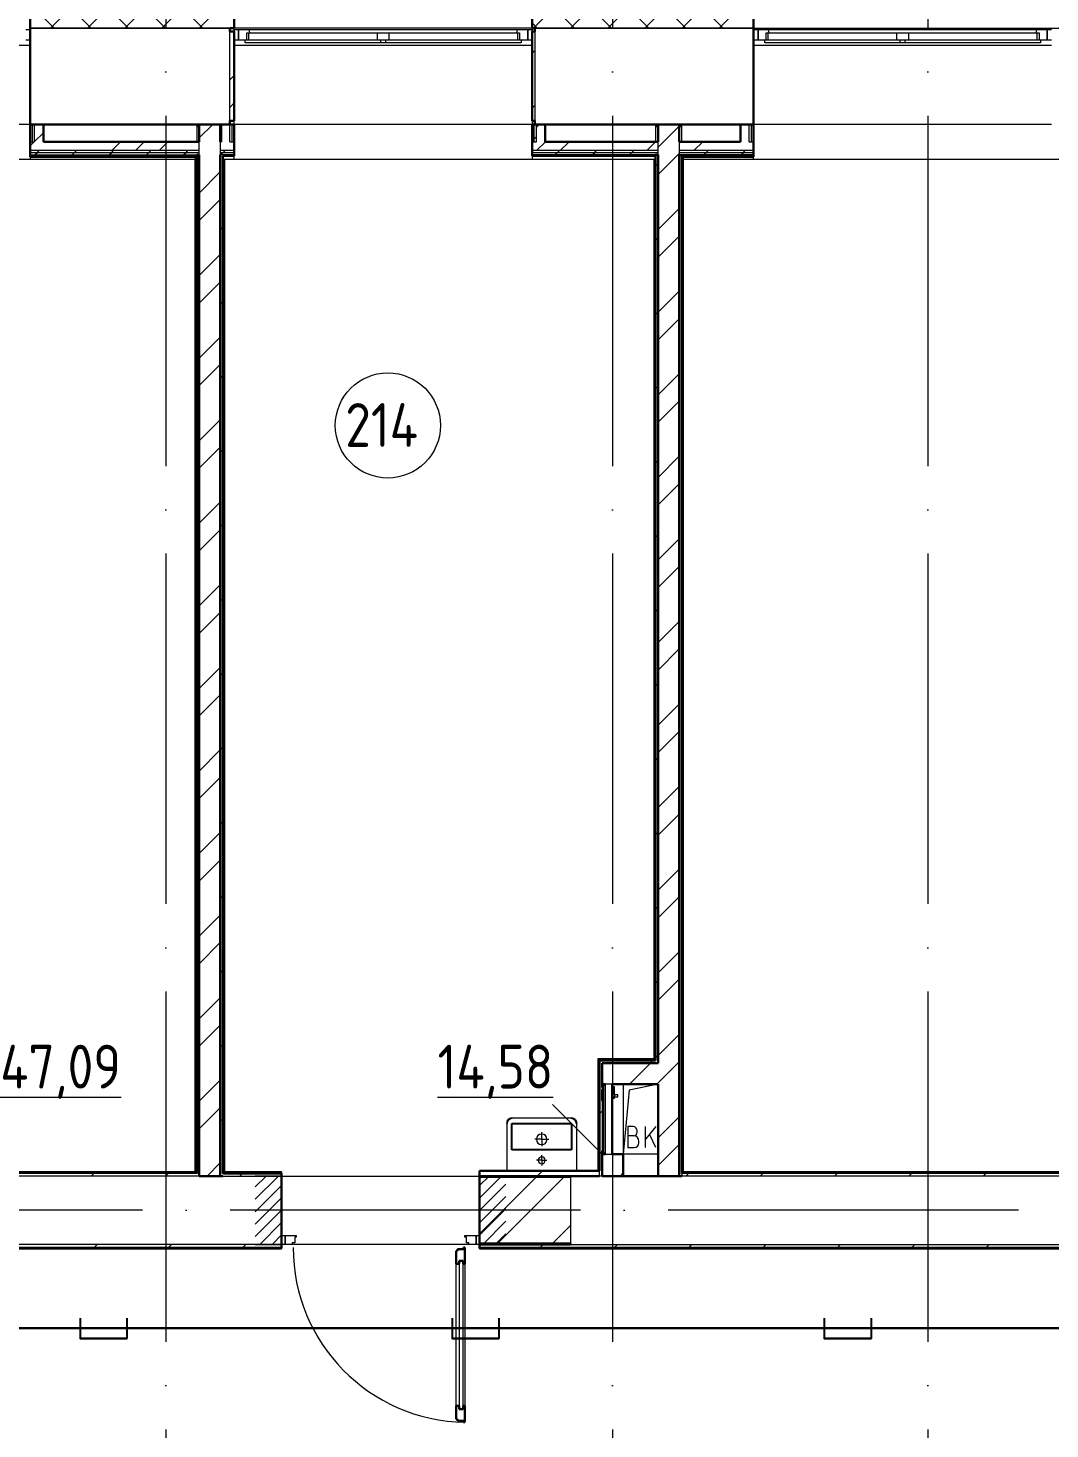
# Model space of a CAD drawing. Header units: millimetres. Extents: x -586848 to 520591, y -385801 to 675781.
# Drawn here: x 131586 to 137420, y 621422 to 629421 of the extents above; entities that cross this region are included whole.
import ezdxf

# ---------------------------------------------------------------- set-up
doc = ezdxf.new("R2010")
doc.units = ezdxf.units.MM
doc.linetypes.add('ADSK_Линия сетки', pattern=[25, 20, -2.5, 0, -2.5])
doc.linetypes.add('ADSK_Штриховая_ш2 п1_5', pattern=[4.5, 3, -1.5])
for name, color, linetype, lineweight in [('_ Окна', 7, 'Continuous', 9), ('RC-Линии_связи-Адресные', 5, 'Continuous', 30), ('Двери', 252, 'Continuous', 9), ('Марки помещений', 252, 'Continuous', 20), ('Оборудование', 8, 'Continuous', 18), ('Ограждение', 252, 'Continuous', 9), ('Окна', 252, 'Continuous', 9), ('Оси', 252, 'Continuous', 9), ('Перекрытие', 252, 'Continuous', 18), ('Стены внутренние', 7, 'Continuous', 18), ('Стены наружные', 7, 'Continuous', 18), ('Стены штриховка', 7, 'Continuous', 9)]:
    doc.layers.add(name, color=color, linetype=linetype, lineweight=lineweight)
doc.layers.add('Двери открывание', color=7, linetype='Continuous', lineweight=9, true_color=0xc0c0c0)
doc.layers.add('Узлы', color=7, linetype='Continuous')
doc.styles.add('GOST Common_2', font='', dxfattribs={"width": 0.9, "height": 250})
doc.styles.get('GOST Common_2').set_extended_font_data('GOST type B')

# ---------------------------------------------------------------- blocks, each defined once
blk = doc.blocks.new('2 этаж')
at = {"layer": 'Двери', "lineweight": 18, "true_color": 0x636466}
h = blk.add_hatch(dxfattribs=at)
h.set_pattern_fill('FP_2', color=251, angle=180, style=0, pattern_type=2)
h.set_pattern_definition([(225, (134526.006, -10039.253), (35.3553, -35.3553), [])])
h.paths.add_polyline_path([(134966, -10234.3), (135116, -10234.3), (135116, -9844.3), (134966, -9844.3), (134966, -10056.3)])
h.paths.add_polyline_path([(133836, -10234.3), (133836, -9844.3), (133686, -9844.3), (133686, -10234.3)])
at = {"color": 251, "lineweight": 18, "true_color": 0x636466}
for p, q in [((135820.4, -9354.7), (135786, -9719.3)), ((135986, -9319.3), (135820.4, -9354.7)), ((135842.8, -9561.5), (135812.8, -9561.5)), ((135812.8, -9561.5), (135812.8, -9681.5)), ((135866.1, -9594.8), (135866.1, -9584.8)), ((135972.8, -9561.5), (135912.8, -9633)), ((135912.8, -9681.5), (135912.8, -9561.5)), ((135846.1, -9614.8), (135812.8, -9614.8)), ((135876.1, -9654.8), (135876.1, -9644.8)), ((135972.8, -9681.5), (135936.8, -9604.3)), ((135986, -9719.3), (135786, -9719.3)), ((135812.8, -9681.5), (135849.5, -9681.5))]:
    blk.add_line(p, q, dxfattribs=at)
for centre, radius, start, end in [((135842.8, -9584.8), 23.3, 0, 90), ((135846.1, -9594.8), 20, 270, 0), ((135846.1, -9644.8), 30, 0, 90), ((135849.5, -9654.8), 26.7, 270, 0)]:
    blk.add_arc(centre, radius, start, end, dxfattribs=at)
at = {"layer": '_ Окна', "color": 251, "true_color": 0x636466}
for p, q in [((132401, -3299.3), (132376, -3299.3)), ((132376, -3357.3), (132401, -3357.3)), ((133591, -3299.3), (133566, -3299.3)), ((133566, -3299.3), (133566, -3309.3)), ((133566, -3357.3), (133591, -3357.3)), ((133591, -3357.3), (133591, -3299.3)), ((135266, -3299.3), (135241, -3299.3)), ((135241, -3299.3), (135241, -3357.3)), ((135241, -3357.3), (135266, -3357.3)), ((135266, -3309.3), (135266, -3299.3)), ((136556, -3299.3), (136531, -3299.3)), ((136531, -3357.3), (136556, -3357.3)), ((136556, -3357.3), (136556, -3299.3)), ((138231, -3299.3), (138206, -3299.3)), ((138206, -3299.3), (138206, -3357.3)), ((138206, -3357.3), (138231, -3357.3))]:
    blk.add_line(p, q, dxfattribs=at)
at = {"layer": '_ Окна', "color": 251, "lineweight": 18, "true_color": 0x636466}
for p, q in [((133650.5, -3299.3), (133591, -3299.3)), ((133591, -3299.3), (133591, -3357.3)), ((133591, -3357.3), (133629, -3357.3)), ((133637, -3357.3), (133637, -3316.3)), ((133637, -3316.3), (133649, -3316.3)), ((133655, -3316.3), (133650.5, -3299.3)), ((135181.6, -3299.3), (135177, -3316.3)), ((135241, -3299.3), (135181.6, -3299.3)), ((135183, -3316.3), (135195, -3316.3)), ((135195, -3316.3), (135195, -3357.3)), ((135203, -3357.3), (135241, -3357.3)), ((135241, -3357.3), (135241, -3299.3)), ((136615.5, -3299.3), (136556, -3299.3)), ((136556, -3299.3), (136556, -3357.3)), ((136556, -3357.3), (136594, -3357.3)), ((136602, -3357.3), (136602, -3316.3)), ((136602, -3316.3), (136614, -3316.3)), ((136620, -3316.3), (136615.5, -3299.3)), ((138146.6, -3299.3), (138142, -3316.3)), ((138206, -3299.3), (138146.6, -3299.3)), ((138148, -3316.3), (138160, -3316.3)), ((138160, -3316.3), (138160, -3357.3)), ((138168, -3357.3), (138206, -3357.3)), ((138206, -3357.3), (138206, -3299.3))]:
    blk.add_line(p, q, dxfattribs=at)
at = {"layer": 'Двери', "color": 251, "linetype": 'ADSK_Штриховая_ш2 п1_5', "true_color": 0x636466}
for p, q in [((133836, -9844.3), (133686, -9844.3)), ((133836, -10234.3), (133836, -9844.3)), ((135116, -9844.3), (134966, -9844.3)), ((134966, -9844.3), (134966, -10234.3)), ((133686, -10234.3), (133836, -10234.3)), ((134966, -10234.3), (135116, -10234.3))]:
    blk.add_line(p, q, dxfattribs=at)
at = {"layer": 'Двери', "color": 251, "true_color": 0x636466}
for p, q in [((133836, -10184.3), (133856, -10184.3)), ((133836, -10234.3), (133836, -10184.3)), ((133856, -10234.3), (133836, -10234.3)), ((133856, -10184.3), (133856, -10234.3)), ((133856, -10184.3), (133920, -10184.3)), ((133856, -10234.3), (133856, -10184.3)), ((133897, -10234.3), (133856, -10234.3)), ((133897, -10226.3), (133897, -10234.3)), ((133911, -10226.3), (133897, -10226.3)), ((133911, -10192.3), (133911, -10226.3)), ((133920, -10192.3), (133911, -10192.3)), ((133920, -10184.3), (133920, -10192.3)), ((134882, -10184.3), (134946, -10184.3)), ((134882, -10192.3), (134882, -10184.3)), ((134891, -10192.3), (134882, -10192.3)), ((134891, -10226.3), (134891, -10192.3)), ((134905, -10226.3), (134891, -10226.3)), ((134905, -10234.3), (134905, -10226.3)), ((134946, -10234.3), (134905, -10234.3)), ((134946, -10184.3), (134966, -10184.3)), ((134946, -10234.3), (134946, -10184.3)), ((134946, -10184.3), (134946, -10234.3)), ((134966, -10234.3), (134946, -10234.3)), ((134966, -10184.3), (134966, -10234.3)), ((134832, -11156.3), (134832, -10346.3)), ((134849, -10328.3), (134849, -11174.3)), ((134873, -10328.3), (134849, -10328.3)), ((134873, -11174.3), (134873, -10328.3)), ((134882, -10346.3), (134882, -11156.3)), ((134849, -11174.3), (134873, -11174.3))]:
    blk.add_line(p, q, dxfattribs=at)
at = {"layer": 'Двери', "color": 251, "lineweight": 30, "true_color": 0x636466}
for p, q in [((134832, -10270.3), (134840, -10270.3)), ((134832, -10346.3), (134832, -10270.3)), ((134840, -10270.3), (134840, -10261.3)), ((134840, -10261.3), (134874, -10261.3)), ((134874, -10252.3), (134882, -10252.3)), ((134874, -10261.3), (134874, -10252.3)), ((134882, -10252.3), (134882, -10346.3)), ((134832, -10346.3), (134849, -10346.3)), ((134849, -10346.3), (134849, -10328.3)), ((134849, -10328.3), (134873, -10328.3)), ((134873, -10328.3), (134873, -10346.3)), ((134873, -10346.3), (134882, -10346.3)), ((134832, -11232.3), (134832, -11156.3)), ((134832, -11156.3), (134849, -11156.3)), ((134849, -11156.3), (134849, -11174.3)), ((134849, -11174.3), (134873, -11174.3)), ((134873, -11156.3), (134882, -11156.3)), ((134873, -11174.3), (134873, -11156.3)), ((134882, -11156.3), (134882, -11250.3)), ((134840, -11232.3), (134832, -11232.3)), ((134840, -11241.3), (134840, -11232.3)), ((134874, -11241.3), (134840, -11241.3)), ((134874, -11250.3), (134874, -11241.3)), ((134882, -11250.3), (134874, -11250.3))]:
    blk.add_line(p, q, dxfattribs=at)
at = {"layer": 'Двери открывание', "color": 251, "true_color": 0x636466}
blk.add_arc((134900, -10252.3), 998, 180, 268.96655, dxfattribs=at)
at = {"layer": 'Марки помещений', "color": 251, "true_color": 0x636466}
blk.add_circle((134442.7, -5558.6), 300, dxfattribs=at)
at = {"layer": 'Оборудование', "color": 251, "true_color": 0x636466}
for p, q in [((135666, -9347.3), (135664, -9347.3)), ((135664, -9347.3), (135664, -9351.3)), ((135664, -9411.8), (135664, -9351.3)), ((135671.5, -9338.3), (135666, -9338.3)), ((135666, -9338.3), (135666, -9700.3)), ((135673, -9327.2), (135673, -9711.3)), ((135683.7, -9326.3), (135674, -9326.3)), ((135683.7, -9320.2), (135683.7, -9718.3)), ((135721, -9319.3), (135684.6, -9319.3)), ((135721, -9719.3), (135721, -9319.3)), ((135736.4, -9335.1), (135731.4, -9335.1)), ((135731.4, -9335.1), (135731.4, -9380.9)), ((135736.4, -9380.9), (135736.4, -9335.1)), ((135666, -9719.3), (135383.2, -9436.4)), ((135664, -9411.8), (135664, -9415.8)), ((135664, -9415.8), (135666, -9415.8)), ((135736.9, -9376.1), (135721, -9376.1)), ((135721, -9395.4), (135736.9, -9395.4)), ((135731.4, -9390.6), (135731.4, -9398.8)), ((135731.4, -9398.8), (135736.4, -9398.8)), ((135736.4, -9398.8), (135736.4, -9390.6)), ((135736.9, -9395.4), (135736.9, -9376.1)), ((135738.9, -9379.6), (135736.9, -9377.7)), ((135736.9, -9393.8), (135738.9, -9391.9)), ((135756.3, -9379.6), (135738.9, -9379.6)), ((135738.9, -9391.9), (135738.9, -9379.6)), ((135738.9, -9391.9), (135756.3, -9391.9)), ((135756.3, -9391.9), (135756.3, -9379.6)), ((135666, -9700.3), (135671.5, -9700.3)), ((135674, -9712.3), (135683.7, -9712.3)), ((135684.6, -9719.3), (135721, -9719.3))]:
    blk.add_line(p, q, dxfattribs=at)
for points, knots in [([(135673, -9336.7), (135673, -9336.9), (135673, -9337.1), (135672.9, -9337.3), (135672.8, -9337.5), (135672.7, -9337.7), (135672.6, -9337.8), (135672.4, -9337.9), (135672.2, -9338.1), (135672.1, -9338.1), (135671.8, -9338.2), (135671.6, -9338.3), (135671.5, -9338.3)], [0, 0, 0, 0, 0.166667, 0.25, 0.333333, 0.416667, 0.5, 0.583333, 0.666667, 0.75, 0.833333, 1, 1, 1, 1]), ([(135674, -9326.3), (135673.9, -9326.3), (135673.7, -9326.3), (135673.5, -9326.4), (135673.3, -9326.5), (135673.2, -9326.6), (135673.1, -9326.7), (135673.1, -9326.8), (135673, -9327), (135673, -9327.1), (135673, -9327.2)], [0, 0, 0, 0, 0.166667, 0.333333, 0.458333, 0.583333, 0.666667, 0.75, 0.833333, 1, 1, 1, 1]), ([(135684.6, -9319.3), (135684.5, -9319.3), (135684.4, -9319.3), (135684.2, -9319.4), (135684, -9319.5), (135683.9, -9319.6), (135683.8, -9319.8), (135683.7, -9319.9), (135683.7, -9320.1), (135683.7, -9320.2)], [0, 0, 0, 0, 0.166667, 0.333333, 0.458333, 0.583333, 0.708333, 0.833333, 1, 1, 1, 1]), ([(135671.5, -9700.3), (135671.6, -9700.3), (135671.8, -9700.3), (135672.1, -9700.4), (135672.2, -9700.5), (135672.4, -9700.6), (135672.6, -9700.7), (135672.7, -9700.9), (135672.8, -9701), (135672.9, -9701.2), (135673, -9701.5), (135673, -9701.7), (135673, -9701.8)], [-1, -1, -1, -1, -0.833333, -0.75, -0.666667, -0.583333, -0.5, -0.416667, -0.333333, -0.25, -0.166667, 0, 0, 0, 0]), ([(135673, -9711.3), (135673, -9711.4), (135673, -9711.5), (135673.1, -9711.7), (135673.1, -9711.8), (135673.2, -9711.9), (135673.3, -9712), (135673.5, -9712.1), (135673.7, -9712.2), (135673.9, -9712.3), (135674, -9712.3)], [-1, -1, -1, -1, -0.833333, -0.75, -0.666667, -0.583333, -0.458333, -0.333333, -0.166667, 0, 0, 0, 0]), ([(135683.7, -9718.3), (135683.7, -9718.4), (135683.7, -9718.5), (135683.8, -9718.7), (135683.9, -9718.9), (135684, -9719), (135684.2, -9719.1), (135684.4, -9719.2), (135684.5, -9719.3), (135684.6, -9719.3)], [-1, -1, -1, -1, -0.833333, -0.75, -0.583333, -0.458333, -0.333333, -0.166667, 0, 0, 0, 0])]:
    blk.add_open_spline(points, degree=3, knots=knots, dxfattribs=at)
at = {"layer": 'Ограждение', "color": 251, "true_color": 0x636466}
for p, q in [((132401, -3389.3), (130701, -3389.3)), ((135266, -3389.3), (133566, -3389.3)), ((138231, -3389.3), (136531, -3389.3)), ((132401, -3839.3), (130701, -3839.3)), ((133351.3, -3839.3), (133351.3, -3939.3)), ((133566, -3839.3), (133566, -3819.3)), ((135266, -3839.3), (133566, -3839.3)), ((135266, -3819.3), (135266, -3839.3)), ((135971, -3839.3), (135971, -3939.3)), ((136121, -3939.3), (136121, -3839.3)), ((138231, -3839.3), (136531, -3839.3)), ((133346.3, -4039.3), (125501, -4039.3)), ((132401, -4039.3), (130701, -4039.3)), ((132401, -4024.3), (132401, -4039.3)), ((133341.3, -4039.3), (133341.3, -9819.3)), ((135971, -4039.3), (133501.3, -4039.3)), ((133511.3, -9819.3), (133511.3, -4039.3)), ((133566, -4039.3), (133566, -4019.3)), ((135266, -4039.3), (133566, -4039.3)), ((135266, -4019.3), (135266, -4039.3)), ((135961, -4039.3), (135961, -9174.3)), ((143461, -4039.3), (136126, -4039.3)), ((136131, -9819.3), (136131, -4039.3)), ((136531, -4039.3), (136531, -4024.3)), ((138231, -4039.3), (136531, -4039.3)), ((135961, -9174.3), (135641, -9174.3)), ((135641, -9174.3), (135651, -9184.3)), ((135641, -9174.3), (135641, -9814.3)), ((135961, -9174.3), (135971, -9184.3)), ((133341.3, -9819.3), (127581, -9819.3)), ((133341.3, -9819.3), (133346.3, -9824.3)), ((133501.3, -9829.3), (133511.3, -9819.3)), ((133836, -9819.3), (133511.3, -9819.3)), ((133836, -9819.3), (133836, -9829.3)), ((136126, -9824.3), (136131, -9819.3)), ((141671, -9819.3), (136131, -9819.3)), ((127591, -10259.3), (133836, -10259.3)), ((133836, -10254.3), (133836, -10259.3)), ((134966, -10259.3), (134966, -10254.3)), ((134966, -10259.3), (139971, -10259.3))]:
    blk.add_line(p, q, dxfattribs=at)
at = {"layer": 'Окна', "color": 251, "true_color": 0x636466}
for p, q in [((133629, -3357.3), (134401, -3357.3)), ((133629, -3374.3), (133629, -3357.3)), ((133649, -3316.3), (134381, -3316.3)), ((133649, -3357.3), (133649, -3316.3)), ((135181.6, -3299.3), (133650.5, -3299.3)), ((134381, -3316.3), (134451, -3316.3)), ((134381, -3316.3), (134381, -3357.3)), ((134401, -3357.3), (134431, -3357.3)), ((134401, -3357.3), (134401, -3374.3)), ((134431, -3357.3), (135203, -3357.3)), ((134431, -3374.3), (134431, -3357.3)), ((134451, -3316.3), (135183, -3316.3)), ((134451, -3357.3), (134451, -3316.3)), ((135183, -3316.3), (135183, -3357.3)), ((135203, -3357.3), (135203, -3374.3)), ((136594, -3357.3), (137366, -3357.3)), ((136594, -3374.3), (136594, -3357.3)), ((136614, -3316.3), (137346, -3316.3)), ((136614, -3357.3), (136614, -3316.3)), ((138146.6, -3299.3), (136615.5, -3299.3)), ((137346, -3316.3), (137416, -3316.3)), ((137346, -3316.3), (137346, -3357.3)), ((137366, -3357.3), (137396, -3357.3)), ((137366, -3357.3), (137366, -3374.3)), ((137396, -3357.3), (138168, -3357.3)), ((137396, -3374.3), (137396, -3357.3)), ((137416, -3316.3), (138148, -3316.3)), ((137416, -3357.3), (137416, -3316.3)), ((138148, -3316.3), (138148, -3357.3)), ((138168, -3357.3), (138168, -3374.3)), ((134401, -3374.3), (133629, -3374.3)), ((134431, -3374.3), (134401, -3374.3)), ((135203, -3374.3), (134431, -3374.3)), ((137366, -3374.3), (136594, -3374.3)), ((137396, -3374.3), (137366, -3374.3)), ((138168, -3374.3), (137396, -3374.3))]:
    blk.add_line(p, q, dxfattribs=at)
at = {"layer": 'Оси', "color": 251, "linetype": 'ADSK_Линия сетки', "ltscale": 100, "true_color": 0x636466}
for p, q in [((133176, 33711.4), (133176, -32265.4)), ((135726, 33711.4), (135726, -32265.4)), ((137526, 33711.4), (137526, -32265.4)), ((170543.3, -3839.3), (93565.9, -3839.3)), ((170543.3, -10039.3), (93565.9, -10039.3))]:
    blk.add_line(p, q, dxfattribs=at)
at = {"layer": 'Перекрытие', "color": 251, "ltscale": 100, "true_color": 0x636466}
for p, q in [((135986, -9719.3), (135786, -9719.3)), ((134966, -9849.3), (134966, -9844.3))]:
    blk.add_line(p, q, dxfattribs=at)
at = {"layer": 'Стены внутренние', "color": 251, "lineweight": 30, "true_color": 0x636466}
for p, q in [((132401, -3137.3), (132401, -3289.3)), ((133566, -3289.3), (133566, -3137.3)), ((135266, -3137.3), (135266, -3289.3)), ((136531, -3289.3), (136531, -3137.3)), ((132401, -3289.3), (132401, -3839.3)), ((133541, -3309.3), (133541, -3289.3)), ((133541, -3289.3), (133566, -3289.3)), ((135266, -3289.3), (135281, -3289.3)), ((135281, -3289.3), (135281, -3309.3)), ((136531, -3839.3), (136531, -3289.3)), ((132476, -3839.3), (133491, -3839.3)), ((133541, -3839.3), (133541, -3819.3)), ((135281, -3819.3), (135281, -3839.3)), ((135341, -3839.3), (135986, -3839.3)), ((136106, -3839.3), (136456, -3839.3)), ((133836, -10234.3), (133836, -9844.3)), ((135486, -9844.3), (135486, -9849.3)), ((135986, -9844.3), (135786, -9844.3)), ((135486, -10229.3), (135486, -10234.3))]:
    blk.add_line(p, q, dxfattribs=at)
at = {"layer": 'Стены внутренние', "color": 251, "linetype": 'Continuous', "lineweight": 9, "true_color": 0x636466}
for p, q in [((132537.8, -3289.3), (132403, -3154.5)), ((132516.4, -3289.3), (132666.4, -3139.3)), ((132749.9, -3289.3), (132599.9, -3139.3)), ((132728.5, -3289.3), (132878.5, -3139.3)), ((132962, -3289.3), (132812, -3139.3)), ((132940.6, -3289.3), (133090.6, -3139.3)), ((133174.1, -3289.3), (133024.1, -3139.3)), ((133152.8, -3289.3), (133302.8, -3139.3)), ((133386.3, -3289.3), (133236.3, -3139.3)), ((133364.9, -3289.3), (133514.9, -3139.3)), ((135274.1, -3289.3), (135424.1, -3139.3)), ((135507.6, -3289.3), (135357.6, -3139.3)), ((135486.2, -3289.3), (135636.2, -3139.3)), ((135719.7, -3289.3), (135569.7, -3139.3)), ((135698.3, -3289.3), (135848.3, -3139.3)), ((135931.9, -3289.3), (135781.9, -3139.3)), ((135910.5, -3289.3), (136060.5, -3139.3)), ((136144, -3289.3), (135994, -3139.3)), ((136122.6, -3289.3), (136272.6, -3139.3)), ((136356.1, -3289.3), (136206.1, -3139.3)), ((136334.7, -3289.3), (136484.7, -3139.3)), ((135295.5, -3289.3), (135266, -3259.8))]:
    blk.add_line(p, q, dxfattribs=at)
at = {"layer": 'Стены внутренние', "color": 251, "true_color": 0x636466}
for p, q in [((133541, -3289.3), (132401, -3289.3)), ((132401, -3289.3), (133541, -3289.3)), ((133541, -3819.3), (133541, -3309.3)), ((135266, -3289.3), (133566, -3289.3)), ((133566, -3299.3), (133566, -3289.3)), ((135266, -3289.3), (135266, -3299.3)), ((136531, -3289.3), (135281, -3289.3)), ((135281, -3289.3), (143741, -3289.3)), ((135281, -3309.3), (135281, -3819.3)), ((133366.3, -9844.3), (130071, -9844.3)), ((133501.3, -9844.3), (134966, -9844.3)), ((135486, -9849.3), (135486, -10229.3)), ((135666, -9844.3), (135651, -9844.3)), ((143481, -9844.3), (136121, -9844.3)), ((134905, -10234.3), (133897, -10234.3)), ((135402.1, -10234.3), (134966, -10234.3)), ((135486, -10234.3), (139961, -10234.3))]:
    blk.add_line(p, q, dxfattribs=at)
at = {"layer": 'Стены наружные', "color": 251, "lineweight": 30, "true_color": 0x636466}
for p, q in [((133566, -3309.3), (133541, -3309.3)), ((133566, -3819.3), (133566, -3309.3)), ((135281, -3309.3), (135266, -3309.3)), ((135266, -3309.3), (135266, -3819.3)), ((132401, -3839.3), (132401, -4024.3)), ((132476, -3839.3), (132401, -3839.3)), ((132476, -3939.3), (132476, -3839.3)), ((133366.3, -3839.3), (133366.3, -3939.3)), ((133486.3, -3939.3), (133486.3, -3839.3)), ((133491, -3839.3), (133491, -3939.3)), ((133566, -3839.3), (133491, -3839.3)), ((133541, -3819.3), (133566, -3819.3)), ((133566, -4019.3), (133566, -3839.3)), ((135266, -3819.3), (135281, -3819.3)), ((135266, -3839.3), (135266, -4019.3)), ((135341, -3839.3), (135266, -3839.3)), ((135341, -3939.3), (135341, -3839.3)), ((135986, -3839.3), (135986, -3939.3)), ((136106, -3839.3), (135986, -3839.3)), ((136106, -3939.3), (136106, -3839.3)), ((136456, -3839.3), (136456, -3939.3)), ((136531, -3839.3), (136456, -3839.3)), ((136531, -4024.3), (136531, -3839.3)), ((133366.3, -3939.3), (132476, -3939.3)), ((133491, -3939.3), (133486.3, -3939.3)), ((135986, -3939.3), (135341, -3939.3)), ((136456, -3939.3), (136106, -3939.3)), ((132401, -4024.3), (133346.3, -4024.3)), ((133346.3, -4024.3), (133346.3, -9824.3)), ((133366.3, -4014.3), (133351.3, -4014.3)), ((133351.3, -4019.3), (133351.3, -9829.3)), ((133366.3, -4014.3), (133366.3, -9844.3)), ((133486.3, -9844.3), (133486.3, -4014.3)), ((133501.3, -4019.3), (133566, -4019.3)), ((133501.3, -9829.3), (133501.3, -4019.3)), ((135266, -4019.3), (135971, -4019.3)), ((135986, -4014.3), (135971, -4014.3)), ((135971, -4019.3), (135971, -9184.3)), ((135986, -4014.3), (135986, -9199.3)), ((136106, -4014.3), (136106, -9844.3)), ((136121, -4019.3), (136126, -4019.3)), ((136121, -9829.3), (136121, -4019.3)), ((136126, -9824.3), (136126, -4024.3)), ((136126, -4024.3), (136531, -4024.3)), ((135651, -9184.3), (135651, -9814.3)), ((135971, -9184.3), (135651, -9184.3)), ((135986, -9199.3), (135666, -9199.3)), ((135666, -9338.3), (135666, -9199.3)), ((135666, -9319.3), (135684.4, -9319.3)), ((135721, -9319.3), (135986, -9319.3)), ((135986, -9319.3), (135986, -9844.3)), ((135666, -9844.3), (135666, -9700.3)), ((135684.4, -9719.3), (135666, -9719.3)), ((135786, -9719.3), (135721, -9719.3)), ((135786, -9844.3), (135786, -9719.3)), ((133346.3, -9824.3), (127581, -9824.3)), ((133836, -9829.3), (133501.3, -9829.3)), ((133836, -9844.3), (133836, -9829.3)), ((135651, -9814.3), (134966, -9814.3)), ((134966, -9814.3), (134966, -9844.3)), ((141671, -9824.3), (136126, -9824.3)), ((133366.3, -9844.3), (133501.3, -9844.3)), ((134966, -9844.3), (135651, -9844.3)), ((135486, -9849.3), (134966, -9849.3)), ((134966, -9849.3), (134966, -10229.3)), ((135666, -9844.3), (135786, -9844.3)), ((135986, -9844.3), (136121, -9844.3)), ((133836, -10254.3), (133836, -10234.3)), ((134966, -10229.3), (135486, -10229.3)), ((135486, -10234.3), (134966, -10234.3)), ((134966, -10234.3), (134966, -10254.3)), ((127581, -10254.3), (133836, -10254.3)), ((134966, -10254.3), (139946, -10254.3))]:
    blk.add_line(p, q, dxfattribs=at)
at = {"layer": 'Стены наружные', "color": 251, "linetype": 'Continuous', "lineweight": 9, "true_color": 0x636466}
for p, q in [((135266, -3431.7), (135281, -3416.7)), ((133541, -3585.1), (133566, -3560.1)), ((133541, -3742.3), (133566, -3717.3)), ((135266, -3746), (135281, -3731)), ((133366.3, -3917), (133444, -3839.3)), ((135291, -3855.5), (135307.2, -3839.3)), ((132426, -3937), (132476, -3887)), ((135278.5, -3921.2), (135291, -3908.7)), ((135986, -3968.9), (136106, -3848.9)), ((132401, -3962), (132423.8, -3939.3)), ((132440.3, -4001.8), (132452.8, -3989.3)), ((132652.4, -4001.8), (132664.9, -3989.3)), ((132864.5, -4001.8), (132877, -3989.3)), ((132867.2, -3989.3), (132917.2, -3939.3)), ((133002.2, -3989.3), (133052.2, -3939.3)), ((133076.7, -4001.8), (133089.2, -3989.3)), ((133137.1, -3989.3), (133187.1, -3939.3)), ((133288.8, -4001.8), (133301.3, -3989.3)), ((133500.9, -4001.8), (133513.4, -3989.3)), ((133563.4, -3939.3), (133566, -3936.7)), ((135266, -3933.7), (135278.5, -3921.2)), ((135292.1, -3989.3), (135342.1, -3939.3)), ((135410.1, -4001.8), (135422.6, -3989.3)), ((135427.1, -3989.3), (135477.1, -3939.3)), ((135622.2, -4001.8), (135634.7, -3989.3)), ((135834.4, -4001.8), (135846.9, -3989.3)), ((135920.5, -3989.3), (135970.5, -3939.3)), ((136190.4, -3989.3), (136240.4, -3939.3)), ((136258.6, -4001.8), (136271.1, -3989.3)), ((136470.8, -4001.8), (136483.3, -3989.3)), ((132417.8, -4024.3), (132422.8, -4019.3)), ((132427.8, -4014.3), (132440.3, -4001.8)), ((132488.5, -4024.3), (132493.5, -4019.3)), ((132559.2, -4024.3), (132564.2, -4019.3)), ((132629.9, -4024.3), (132634.9, -4019.3)), ((132634.9, -4019.3), (132639.9, -4014.3)), ((132639.9, -4014.3), (132652.4, -4001.8)), ((132700.6, -4024.3), (132705.6, -4019.3)), ((132771.3, -4024.3), (132776.3, -4019.3)), ((132842, -4024.3), (132847, -4019.3)), ((132852, -4014.3), (132864.5, -4001.8)), ((132912.7, -4024.3), (132917.7, -4019.3)), ((132983.4, -4024.3), (132988.4, -4019.3)), ((133054.2, -4024.3), (133059.2, -4019.3)), ((133059.2, -4019.3), (133064.2, -4014.3)), ((133064.2, -4014.3), (133076.7, -4001.8)), ((133124.9, -4024.3), (133129.9, -4019.3)), ((133195.6, -4024.3), (133200.6, -4019.3)), ((133266.3, -4024.3), (133271.3, -4019.3)), ((133276.3, -4014.3), (133288.8, -4001.8)), ((133337, -4024.3), (133342, -4019.3)), ((133486.3, -4016.3), (133488.4, -4014.3)), ((133488.4, -4014.3), (133500.9, -4001.8)), ((135397.6, -4014.3), (135410.1, -4001.8)), ((135604.7, -4019.3), (135609.7, -4014.3)), ((135609.7, -4014.3), (135622.2, -4001.8)), ((135821.9, -4014.3), (135834.4, -4001.8)), ((135971, -4077.3), (135986, -4062.3)), ((135986, -4126.1), (136106, -4006.1)), ((136121, -4068.7), (136126, -4063.7)), ((136165.4, -4024.3), (136170.4, -4019.3)), ((136236.1, -4024.3), (136241.1, -4019.3)), ((136246.1, -4014.3), (136258.6, -4001.8)), ((136306.8, -4024.3), (136311.8, -4019.3)), ((136377.6, -4024.3), (136382.6, -4019.3)), ((136448.3, -4024.3), (136453.3, -4019.3)), ((136453.3, -4019.3), (136458.3, -4014.3)), ((136458.3, -4014.3), (136470.8, -4001.8)), ((136519, -4024.3), (136524, -4019.3)), ((133346.3, -4085.6), (133351.3, -4080.6)), ((133346.3, -4156.3), (133351.3, -4151.3)), ((133351.3, -4151.3), (133366.3, -4136.3)), ((133366.3, -4231.3), (133486.3, -4111.3)), ((136121, -4139.4), (136126, -4134.4)), ((133346.3, -4227), (133351.3, -4222)), ((136121, -4210.1), (136126, -4205.1)), ((133346.3, -4297.8), (133351.3, -4292.8)), ((133366.3, -4388.4), (133486.3, -4268.4)), ((136121, -4280.8), (136126, -4275.8)), ((133346.3, -4368.5), (133351.3, -4363.5)), ((135986, -4440.4), (136106, -4320.4)), ((136121, -4351.5), (136126, -4346.5)), ((133346.3, -4439.2), (133351.3, -4434.2)), ((133486.3, -4440.6), (133501.3, -4425.6)), ((135986, -4597.5), (136106, -4477.5)), ((136121, -4422.2), (136126, -4417.2)), ((133346.3, -4509.9), (133351.3, -4504.9)), ((135971, -4501.5), (135986, -4486.5)), ((136121, -4492.9), (136126, -4487.9)), ((136121, -4563.6), (136126, -4558.6)), ((133346.3, -4580.6), (133351.3, -4575.6)), ((133351.3, -4575.6), (133366.3, -4560.6)), ((133366.3, -4702.7), (133486.3, -4582.7)), ((136121, -4634.4), (136126, -4629.4)), ((133346.3, -4651.3), (133351.3, -4646.3)), ((133346.3, -4722), (133351.3, -4717)), ((136121, -4705.1), (136126, -4700.1)), ((133346.3, -4792.7), (133351.3, -4787.7)), ((133366.3, -4859.9), (133486.3, -4739.9)), ((135986, -4911.8), (136106, -4791.8)), ((136121, -4775.8), (136126, -4770.8)), ((133346.3, -4863.4), (133351.3, -4858.4)), ((133486.3, -4864.9), (133501.3, -4849.9)), ((136121, -4846.5), (136126, -4841.5)), ((133346.3, -4934.2), (133351.3, -4929.2)), ((135971, -4925.8), (135986, -4910.8)), ((135986, -5069), (136106, -4949)), ((136121, -4917.2), (136126, -4912.2)), ((133346.3, -5004.9), (133351.3, -4999.9)), ((133351.3, -4999.9), (133366.3, -4984.9)), ((136121, -4987.9), (136126, -4982.9)), ((133346.3, -5075.6), (133351.3, -5070.6)), ((133366.3, -5174.2), (133486.3, -5054.2)), ((136121, -5058.6), (136126, -5053.6)), ((133346.3, -5146.3), (133351.3, -5141.3)), ((136121, -5129.3), (136126, -5124.3)), ((136121, -5200), (136126, -5195)), ((133346.3, -5217), (133351.3, -5212)), ((133366.3, -5331.3), (133486.3, -5211.3)), ((133486.3, -5289.1), (133501.3, -5274.1)), ((135986, -5383.3), (136106, -5263.3)), ((136121, -5270.8), (136126, -5265.8)), ((133346.3, -5287.7), (133351.3, -5282.7)), ((133346.3, -5358.4), (133351.3, -5353.4)), ((135971, -5350), (135986, -5335)), ((136121, -5341.5), (136126, -5336.5)), ((133346.3, -5429.1), (133351.3, -5424.1)), ((133351.3, -5424.1), (133366.3, -5409.1)), ((135986, -5540.5), (136106, -5420.5)), ((136121, -5412.2), (136126, -5407.2)), ((133346.3, -5499.8), (133351.3, -5494.8)), ((136121, -5482.9), (136126, -5477.9)), ((133346.3, -5570.5), (133351.3, -5565.5)), ((133366.3, -5645.7), (133486.3, -5525.7)), ((136121, -5553.6), (136126, -5548.6)), ((133346.3, -5641.3), (133351.3, -5636.3)), ((136121, -5624.3), (136126, -5619.3)), ((133346.3, -5712), (133351.3, -5707)), ((133366.3, -5802.8), (133486.3, -5682.8)), ((133486.3, -5713.4), (133501.3, -5698.4)), ((135986, -5854.8), (136106, -5734.8)), ((136121, -5695), (136126, -5690)), ((133346.3, -5782.7), (133351.3, -5777.7)), ((133351.3, -5848.4), (133366.3, -5833.4)), ((135971, -5774.3), (135986, -5759.3)), ((136121, -5765.7), (136126, -5760.7)), ((136121, -5836.4), (136126, -5831.4)), ((133346.3, -5853.4), (133351.3, -5848.4)), ((133346.3, -5924.1), (133351.3, -5919.1)), ((135986, -6011.9), (136106, -5891.9)), ((136121, -5907.2), (136126, -5902.2)), ((133346.3, -5994.8), (133351.3, -5989.8)), ((133366.3, -6117.1), (133486.3, -5997.1)), ((136121, -5977.9), (136126, -5972.9)), ((133346.3, -6065.5), (133351.3, -6060.5)), ((136121, -6048.6), (136126, -6043.6)), ((133346.3, -6136.2), (133351.3, -6131.2)), ((133366.3, -6274.3), (133486.3, -6154.3)), ((133486.3, -6137.7), (133501.3, -6122.7)), ((136121, -6119.3), (136126, -6114.3)), ((133346.3, -6206.9), (133351.3, -6201.9)), ((135971, -6198.6), (135986, -6183.6)), ((135986, -6326.2), (136106, -6206.2)), ((136121, -6190), (136126, -6185)), ((133346.3, -6277.7), (133351.3, -6272.7)), ((133351.3, -6272.7), (133366.3, -6257.7)), ((136121, -6260.7), (136126, -6255.7)), ((133346.3, -6348.4), (133351.3, -6343.4)), ((135986, -6483.4), (136106, -6363.4)), ((136121, -6331.4), (136126, -6326.4)), ((136121, -6402.1), (136126, -6397.1)), ((133346.3, -6419.1), (133351.3, -6414.1)), ((133366.3, -6588.6), (133486.3, -6468.6)), ((136121, -6472.8), (136126, -6467.8)), ((133346.3, -6489.8), (133351.3, -6484.8)), ((133346.3, -6560.5), (133351.3, -6555.5)), ((133486.3, -6561.9), (133501.3, -6546.9)), ((136121, -6543.5), (136126, -6538.5)), ((133346.3, -6631.2), (133351.3, -6626.2)), ((133366.3, -6745.7), (133486.3, -6625.7)), ((135971, -6622.8), (135986, -6607.8)), ((136121, -6614.3), (136126, -6609.3)), ((133346.3, -6701.9), (133351.3, -6696.9)), ((133351.3, -6696.9), (133366.3, -6681.9)), ((135986, -6797.7), (136106, -6677.7)), ((136121, -6685), (136126, -6680)), ((133346.3, -6772.6), (133351.3, -6767.6)), ((136121, -6755.7), (136126, -6750.7)), ((133346.3, -6843.3), (133351.3, -6838.3)), ((135986, -6954.8), (136106, -6834.8)), ((136121, -6826.4), (136126, -6821.4)), ((133346.3, -6914.1), (133351.3, -6909.1)), ((133366.3, -7060), (133486.3, -6940)), ((136121, -6897.1), (136126, -6892.1)), ((133346.3, -6984.8), (133351.3, -6979.8)), ((133486.3, -6986.2), (133501.3, -6971.2)), ((135971, -7047.1), (135986, -7032.1)), ((136121, -6967.8), (136126, -6962.8)), ((136121, -7038.5), (136126, -7033.5)), ((133346.3, -7055.5), (133351.3, -7050.5)), ((133351.3, -7121.2), (133366.3, -7106.2)), ((133366.3, -7217.2), (133486.3, -7097.2)), ((136121, -7109.2), (136126, -7104.2)), ((133346.3, -7126.2), (133351.3, -7121.2)), ((133346.3, -7196.9), (133351.3, -7191.9)), ((135986, -7269.2), (136106, -7149.2)), ((136121, -7179.9), (136126, -7174.9)), ((133346.3, -7267.6), (133351.3, -7262.6)), ((136121, -7250.7), (136126, -7245.7)), ((133346.3, -7338.3), (133351.3, -7333.3)), ((135986, -7426.3), (136106, -7306.3)), ((136121, -7321.4), (136126, -7316.4)), ((133346.3, -7409), (133351.3, -7404)), ((133366.3, -7531.5), (133486.3, -7411.5)), ((133486.3, -7410.4), (133501.3, -7395.4)), ((136121, -7392.1), (136126, -7387.1)), ((133346.3, -7479.7), (133351.3, -7474.7)), ((135971, -7471.4), (135986, -7456.4)), ((136121, -7462.8), (136126, -7457.8)), ((133346.3, -7550.4), (133351.3, -7545.4)), ((133351.3, -7545.4), (133366.3, -7530.4)), ((133366.3, -7688.7), (133486.3, -7568.7)), ((136121, -7533.5), (136126, -7528.5)), ((133346.3, -7621.2), (133351.3, -7616.2)), ((135986, -7740.6), (136106, -7620.6)), ((136121, -7604.2), (136126, -7599.2)), ((136121, -7674.9), (136126, -7669.9)), ((133346.3, -7691.9), (133351.3, -7686.9)), ((133346.3, -7762.6), (133351.3, -7757.6)), ((136121, -7745.6), (136126, -7740.6)), ((133346.3, -7833.3), (133351.3, -7828.3)), ((133486.3, -7834.7), (133501.3, -7819.7)), ((135986, -7897.8), (136106, -7777.8)), ((136121, -7816.3), (136126, -7811.3)), ((133346.3, -7904), (133351.3, -7899)), ((133366.3, -8003), (133486.3, -7883)), ((135971, -7895.6), (135986, -7880.6)), ((136121, -7887.1), (136126, -7882.1)), ((133346.3, -7974.7), (133351.3, -7969.7)), ((133351.3, -7969.7), (133366.3, -7954.7)), ((136121, -7957.8), (136126, -7952.8)), ((133346.3, -8045.4), (133351.3, -8040.4)), ((133366.3, -8160.1), (133486.3, -8040.1)), ((136121, -8028.5), (136126, -8023.5)), ((133346.3, -8116.1), (133351.3, -8111.1)), ((135986, -8212.1), (136106, -8092.1)), ((136121, -8099.2), (136126, -8094.2)), ((133346.3, -8186.8), (133351.3, -8181.8)), ((136121, -8169.9), (136126, -8164.9)), ((136121, -8240.6), (136126, -8235.6)), ((133346.3, -8257.6), (133351.3, -8252.6)), ((133486.3, -8259), (133501.3, -8244)), ((135971, -8319.9), (135986, -8304.9)), ((135986, -8369.2), (136106, -8249.2)), ((136121, -8311.3), (136126, -8306.3)), ((133346.3, -8328.3), (133351.3, -8323.3)), ((133346.3, -8399), (133351.3, -8394)), ((133351.3, -8394), (133366.3, -8379)), ((133366.3, -8474.4), (133486.3, -8354.4)), ((136121, -8382), (136126, -8377)), ((133346.3, -8469.7), (133351.3, -8464.7)), ((136121, -8452.7), (136126, -8447.7)), ((133346.3, -8540.4), (133351.3, -8535.4)), ((133366.3, -8631.6), (133486.3, -8511.6)), ((136121, -8523.4), (136126, -8518.4)), ((133346.3, -8611.1), (133351.3, -8606.1)), ((135986, -8683.5), (136106, -8563.5)), ((136121, -8594.2), (136126, -8589.2)), ((133346.3, -8681.8), (133351.3, -8676.8)), ((133486.3, -8683.2), (133501.3, -8668.2)), ((136121, -8664.9), (136126, -8659.9)), ((133346.3, -8752.5), (133351.3, -8747.5)), ((135971, -8744.2), (135986, -8729.2)), ((135986, -8840.7), (136106, -8720.7)), ((136121, -8735.6), (136126, -8730.6)), ((133346.3, -8823.2), (133351.3, -8818.2)), ((133351.3, -8818.2), (133366.3, -8803.2)), ((133366.3, -8945.9), (133486.3, -8825.9)), ((136121, -8806.3), (136126, -8801.3)), ((136121, -8877), (136126, -8872)), ((133346.3, -8893.9), (133351.3, -8888.9)), ((136121, -8947.7), (136126, -8942.7)), ((133346.3, -8964.7), (133351.3, -8959.7)), ((133346.3, -9035.4), (133351.3, -9030.4)), ((133366.3, -9103.1), (133486.3, -8983.1)), ((135986, -9155), (136106, -9035)), ((136121, -9018.4), (136126, -9013.4)), ((133346.3, -9106.1), (133351.3, -9101.1)), ((133486.3, -9107.5), (133501.3, -9092.5)), ((136121, -9089.1), (136126, -9084.1)), ((133346.3, -9176.8), (133351.3, -9171.8)), ((135940.2, -9199.3), (135955.2, -9184.3)), ((135971, -9168.4), (135986, -9153.4)), ((135986, -9312.2), (136106, -9192.2)), ((136121, -9159.8), (136126, -9154.8)), ((133346.3, -9247.5), (133351.3, -9242.5)), ((133351.3, -9242.5), (133366.3, -9227.5)), ((135821.8, -9319.3), (135941.8, -9199.3)), ((136121, -9230.6), (136126, -9225.6)), ((133346.3, -9318.2), (133351.3, -9313.2)), ((133366.3, -9417.4), (133486.3, -9297.4)), ((135978.9, -9319.3), (135986, -9312.2)), ((136121, -9301.3), (136126, -9296.3)), ((133346.3, -9388.9), (133351.3, -9383.9)), ((136121, -9372), (136126, -9367)), ((136121, -9442.7), (136126, -9437.7)), ((133346.3, -9459.6), (133351.3, -9454.6)), ((133366.3, -9574.5), (133486.3, -9454.5)), ((133486.3, -9531.8), (133501.3, -9516.8)), ((135651, -9488.4), (135666, -9473.4)), ((135986, -9626.5), (136106, -9506.5)), ((136121, -9513.4), (136126, -9508.4)), ((133346.3, -9530.3), (133351.3, -9525.3)), ((133346.3, -9601.1), (133351.3, -9596.1)), ((136121, -9584.1), (136126, -9579.1)), ((133346.3, -9671.8), (133351.3, -9666.8)), ((133351.3, -9666.8), (133366.3, -9651.8)), ((135986, -9783.6), (136106, -9663.6)), ((136121, -9654.8), (136126, -9649.8)), ((133346.3, -9742.5), (133351.3, -9737.5)), ((136121, -9725.5), (136126, -9720.5)), ((132411, -9829.3), (132416, -9824.3)), ((132481.7, -9829.3), (132486.7, -9824.3)), ((132552.5, -9829.3), (132557.5, -9824.3)), ((132623.2, -9829.3), (132628.2, -9824.3)), ((132693.9, -9829.3), (132698.9, -9824.3)), ((132749.6, -9844.3), (132764.6, -9829.3)), ((132764.6, -9829.3), (132769.6, -9824.3)), ((132835.3, -9829.3), (132840.3, -9824.3)), ((132906, -9829.3), (132911, -9824.3)), ((132976.7, -9829.3), (132981.7, -9824.3)), ((133047.4, -9829.3), (133052.4, -9824.3)), ((133118.1, -9829.3), (133123.1, -9824.3)), ((133173.9, -9844.3), (133188.9, -9829.3)), ((133188.9, -9829.3), (133193.9, -9824.3)), ((133259.6, -9829.3), (133264.6, -9824.3)), ((133330.3, -9829.3), (133335.3, -9824.3)), ((133346.3, -9813.2), (133351.3, -9808.2)), ((133410.9, -9844.3), (133486.3, -9768.8)), ((133598.1, -9844.3), (133613.1, -9829.3)), ((135295.2, -9844.3), (135325.2, -9814.3)), ((135768.2, -9844.3), (135786, -9826.5)), ((136121, -9796.2), (136126, -9791.2)), ((136143.7, -9844.3), (136158.7, -9829.3)), ((136158.7, -9829.3), (136163.7, -9824.3)), ((136229.4, -9829.3), (136234.4, -9824.3)), ((136300.1, -9829.3), (136305.1, -9824.3)), ((136370.8, -9829.3), (136375.8, -9824.3)), ((136441.5, -9829.3), (136446.5, -9824.3)), ((136512.3, -9829.3), (136517.3, -9824.3)), ((136568, -9844.3), (136583, -9829.3)), ((136583, -9829.3), (136588, -9824.3)), ((136653.7, -9829.3), (136658.7, -9824.3)), ((136724.4, -9829.3), (136729.4, -9824.3)), ((136795.1, -9829.3), (136800.1, -9824.3)), ((136865.8, -9829.3), (136870.8, -9824.3)), ((136936.5, -9829.3), (136941.5, -9824.3)), ((136992.2, -9844.3), (137007.2, -9829.3)), ((137007.2, -9829.3), (137012.2, -9824.3)), ((137077.9, -9829.3), (137082.9, -9824.3)), ((137148.7, -9829.3), (137153.7, -9824.3)), ((137219.4, -9829.3), (137224.4, -9824.3)), ((137290.1, -9829.3), (137295.1, -9824.3)), ((137360.8, -9829.3), (137365.8, -9824.3)), ((137416.5, -9844.3), (137431.5, -9829.3)), ((137431.5, -9829.3), (137436.5, -9824.3)), ((137502.2, -9829.3), (137507.2, -9824.3)), ((137572.9, -9829.3), (137577.9, -9824.3)), ((137643.6, -9829.3), (137648.6, -9824.3)), ((137714.3, -9829.3), (137719.3, -9824.3)), ((137785, -9829.3), (137790, -9824.3)), ((137840.8, -9844.3), (137855.8, -9829.3)), ((137855.8, -9829.3), (137860.8, -9824.3)), ((137926.5, -9829.3), (137931.5, -9824.3)), ((137997.2, -9829.3), (138002.2, -9824.3)), ((138067.9, -9829.3), (138072.9, -9824.3)), ((138138.6, -9829.3), (138143.6, -9824.3)), ((138209.3, -9829.3), (138214.3, -9824.3)), ((134966, -10175), (135291.8, -9849.3)), ((134966, -9860.7), (134977.5, -9849.3)), ((135068.9, -10229.3), (135448.9, -9849.3)), ((135383.2, -10229.3), (135486, -10126.5)), ((132768.9, -10249.3), (132783.9, -10234.3)), ((133193.1, -10249.3), (133208.1, -10234.3)), ((133617.4, -10249.3), (133632.4, -10234.3)), ((135314.4, -10249.3), (135329.4, -10234.3)), ((135738.7, -10249.3), (135753.7, -10234.3)), ((136163, -10249.3), (136178, -10234.3)), ((136587.2, -10249.3), (136602.2, -10234.3)), ((137011.5, -10249.3), (137026.5, -10234.3)), ((137435.8, -10249.3), (137450.8, -10234.3)), ((137860, -10249.3), (137875, -10234.3)), ((132410.3, -10254.3), (132415.3, -10249.3)), ((132481, -10254.3), (132486, -10249.3)), ((132551.7, -10254.3), (132556.7, -10249.3)), ((132622.4, -10254.3), (132627.4, -10249.3)), ((132693.1, -10254.3), (132698.1, -10249.3)), ((132763.9, -10254.3), (132768.9, -10249.3)), ((132834.6, -10254.3), (132839.6, -10249.3)), ((132905.3, -10254.3), (132910.3, -10249.3)), ((132976, -10254.3), (132981, -10249.3)), ((133046.7, -10254.3), (133051.7, -10249.3)), ((133117.4, -10254.3), (133122.4, -10249.3)), ((133188.1, -10254.3), (133193.1, -10249.3)), ((133258.8, -10254.3), (133263.8, -10249.3)), ((133329.5, -10254.3), (133334.5, -10249.3)), ((133400.2, -10254.3), (133405.2, -10249.3)), ((133471, -10254.3), (133476, -10249.3)), ((133541.7, -10254.3), (133546.7, -10249.3)), ((133612.4, -10254.3), (133617.4, -10249.3)), ((133683.1, -10254.3), (133688.1, -10249.3)), ((133753.8, -10254.3), (133758.8, -10249.3)), ((133824.5, -10254.3), (133829.5, -10249.3)), ((135026.6, -10254.3), (135031.6, -10249.3)), ((135097.3, -10254.3), (135102.3, -10249.3)), ((135168, -10254.3), (135173, -10249.3)), ((135238.7, -10254.3), (135243.7, -10249.3)), ((135309.4, -10254.3), (135314.4, -10249.3)), ((135380.1, -10254.3), (135385.1, -10249.3)), ((135450.9, -10254.3), (135455.9, -10249.3)), ((135521.6, -10254.3), (135526.6, -10249.3)), ((135592.3, -10254.3), (135597.3, -10249.3)), ((135663, -10254.3), (135668, -10249.3)), ((135733.7, -10254.3), (135738.7, -10249.3)), ((135804.4, -10254.3), (135809.4, -10249.3)), ((135875.1, -10254.3), (135880.1, -10249.3)), ((135945.8, -10254.3), (135950.8, -10249.3)), ((136016.5, -10254.3), (136021.5, -10249.3)), ((136087.3, -10254.3), (136092.3, -10249.3)), ((136158, -10254.3), (136163, -10249.3)), ((136228.7, -10254.3), (136233.7, -10249.3)), ((136299.4, -10254.3), (136304.4, -10249.3)), ((136370.1, -10254.3), (136375.1, -10249.3)), ((136440.8, -10254.3), (136445.8, -10249.3)), ((136511.5, -10254.3), (136516.5, -10249.3)), ((136582.2, -10254.3), (136587.2, -10249.3)), ((136652.9, -10254.3), (136657.9, -10249.3)), ((136723.7, -10254.3), (136728.7, -10249.3)), ((136794.4, -10254.3), (136799.4, -10249.3)), ((136865.1, -10254.3), (136870.1, -10249.3)), ((136935.8, -10254.3), (136940.8, -10249.3)), ((137006.5, -10254.3), (137011.5, -10249.3)), ((137077.2, -10254.3), (137082.2, -10249.3)), ((137147.9, -10254.3), (137152.9, -10249.3)), ((137218.6, -10254.3), (137223.6, -10249.3)), ((137289.3, -10254.3), (137294.3, -10249.3)), ((137360, -10254.3), (137365, -10249.3)), ((137430.8, -10254.3), (137435.8, -10249.3)), ((137501.5, -10254.3), (137506.5, -10249.3)), ((137572.2, -10254.3), (137577.2, -10249.3)), ((137642.9, -10254.3), (137647.9, -10249.3)), ((137713.6, -10254.3), (137718.6, -10249.3)), ((137784.3, -10254.3), (137789.3, -10249.3)), ((137855, -10254.3), (137860, -10249.3)), ((137925.7, -10254.3), (137930.7, -10249.3)), ((137996.4, -10254.3), (138001.4, -10249.3)), ((138067.2, -10254.3), (138072.2, -10249.3)), ((138137.9, -10254.3), (138142.9, -10249.3)), ((138208.6, -10254.3), (138213.6, -10249.3))]:
    blk.add_line(p, q, dxfattribs=at)
at = {"layer": 'Стены наружные', "color": 251, "true_color": 0x636466}
for p, q in [((133358.8, -3839.3), (133358.8, -3854.3)), ((135978.5, -3839.3), (135978.5, -3854.3)), ((136113.5, -3839.3), (136113.5, -3854.3)), ((133358.8, -3854.3), (133351.3, -3854.3)), ((135978.5, -3854.3), (135971, -3854.3)), ((136121, -3854.3), (136113.5, -3854.3)), ((135786, -9319.3), (135786, -9719.3)), ((133836, -10234.3), (130071, -10234.3))]:
    blk.add_line(p, q, dxfattribs=at)
at = {"layer": 'Стены штриховка', "color": 251, "true_color": 0x636466}
for p, q in [((132413.5, -3939.3), (132413.5, -3839.3)), ((132426, -3939.3), (132426, -3839.3)), ((133541, -3939.3), (133541, -3839.3)), ((133553.5, -3939.3), (133553.5, -3839.3)), ((135278.5, -3939.3), (135278.5, -3839.3)), ((135291, -3939.3), (135291, -3839.3)), ((136506, -3939.3), (136506, -3839.3)), ((136518.5, -3939.3), (136518.5, -3839.3)), ((132401, -3939.3), (132426, -3939.3)), ((133366.3, -3989.3), (132401, -3989.3)), ((133366.3, -4014.3), (133366.3, -3939.3)), ((133486.3, -3939.3), (133486.3, -4014.3)), ((133566, -3989.3), (133486.3, -3989.3)), ((133541, -3939.3), (133566, -3939.3)), ((135266, -3939.3), (135291, -3939.3)), ((135986, -3989.3), (135266, -3989.3)), ((135986, -4014.3), (135986, -3939.3)), ((136106, -3939.3), (136106, -4014.3)), ((136531, -3989.3), (136106, -3989.3)), ((136506, -3939.3), (136531, -3939.3)), ((133366.3, -4001.8), (132401, -4001.8)), ((132401, -4014.3), (133351.3, -4014.3)), ((132401, -4019.3), (133351.3, -4019.3)), ((133566, -4001.8), (133486.3, -4001.8)), ((133566, -4014.3), (133486.3, -4014.3)), ((135986, -4001.8), (135266, -4001.8)), ((135971, -4014.3), (135266, -4014.3)), ((136531, -4001.8), (136106, -4001.8)), ((136531, -4014.3), (136106, -4014.3)), ((136106, -4014.3), (136531, -4014.3)), ((136121, -4019.3), (136106, -4019.3)), ((136126, -4019.3), (136531, -4019.3)), ((133351.3, -9829.3), (127581, -9829.3)), ((135651, -9844.3), (135651, -9814.3)), ((141671, -9829.3), (136121, -9829.3)), ((136121, -9829.3), (136121, -9844.3)), ((127581, -10249.3), (133836, -10249.3)), ((134966, -10249.3), (139946, -10249.3))]:
    blk.add_line(p, q, dxfattribs=at)
at = {"layer": 'Узлы', "color": 251, "lineweight": 9, "true_color": 0x636466}
for p, q in [((135321, -9514.3), (135151, -9514.3)), ((135491, -9514.3), (135321, -9514.3)), ((135121, -9544.3), (135121, -9814.3)), ((135321, -9634.3), (135321, -9594.3)), ((135521, -9814.3), (135521, -9544.3)), ((135321, -9634.3), (135281, -9634.3)), ((135321, -9634.3), (135321, -9674.3)), ((135321, -9634.3), (135361, -9634.3)), ((135321, -9754.3), (135291, -9754.3)), ((135321, -9754.3), (135321, -9724.3)), ((135321, -9754.3), (135321, -9784.3)), ((135321, -9754.3), (135351, -9754.3))]:
    blk.add_line(p, q, dxfattribs=at)
at = {"layer": 'Узлы', "color": 251, "true_color": 0x636466}
for p, q in [((135151, -9695.2), (135151, -9544.3)), ((135151, -9544.3), (135491, -9544.3)), ((135491, -9544.3), (135491, -9695.2)), ((135491, -9695.2), (135151, -9695.2))]:
    blk.add_line(p, q, dxfattribs=at)
for centre, start, end in [((135151, -9544.3), 90, 180), ((135491, -9544.3), 0, 90)]:
    blk.add_arc(centre, 30, start, end, dxfattribs=at)
at = {"layer": 'Узлы', "color": 251, "lineweight": 9, "true_color": 0x636466}
for centre, radius, start, end in [((135321, -9634.3), 30, 90, 180), ((135321, -9634.3), 30, 180, 270), ((135321, -9634.3), 30, 0, 90), ((135321, -9634.3), 30, 270, 0.00772), ((135321, -9754.3), 20, 90, 180), ((135321, -9754.3), 20, 180, 270), ((135321, -9754.3), 20, 0, 90), ((135321, -9754.3), 20, 270, 0.01158)]:
    blk.add_arc(centre, radius, start, end, dxfattribs=at)
at = {"layer": 'Марки помещений', "color": 251, "true_color": 0x636466, "style": 'GOST Common_2', "width": 0.9}
for s, p in [('214', (134199.2, -5680.9)), ('%%U47,09', (132229.5, -9344.4)), ('%%U14,58', (134726.6, -9344.4))]:
    blk.add_text(s, height=250, dxfattribs=at).set_placement(p)

msp = doc.modelspace()

# ---------------------------------------------------------------- linework, layer by layer
at = {"layer": 'RC-Линии_связи-Адресные'}
msp.add_line((129072.3, 621997), (146677.5, 621997), dxfattribs=at)
at = {"layer": 'RC-Линии_связи-Адресные', "color": 0, "lineweight": -2}
for points in [[(131882.7, 622055.5), (131882.7, 621939.3), (132149.8, 621939.3)], [(132149.8, 622055.5), (132149.8, 621939.3), (131882.7, 621939.3)], [(134007.2, 622055.5), (134007.2, 621939.3), (134274.3, 621939.3)], [(134274.3, 622055.5), (134274.3, 621939.3), (134007.2, 621939.3)], [(136131.7, 622055.5), (136131.7, 621939.3), (136398.8, 621939.3)], [(136398.8, 622055.5), (136398.8, 621939.3), (136131.7, 621939.3)]]:
    msp.add_lwpolyline(points, dxfattribs=at)

# ---------------------------------------------------------------- block references
msp.add_blockref('2 этаж', (-802.7, 632710.4))

doc.saveas('drawing.dxf')
